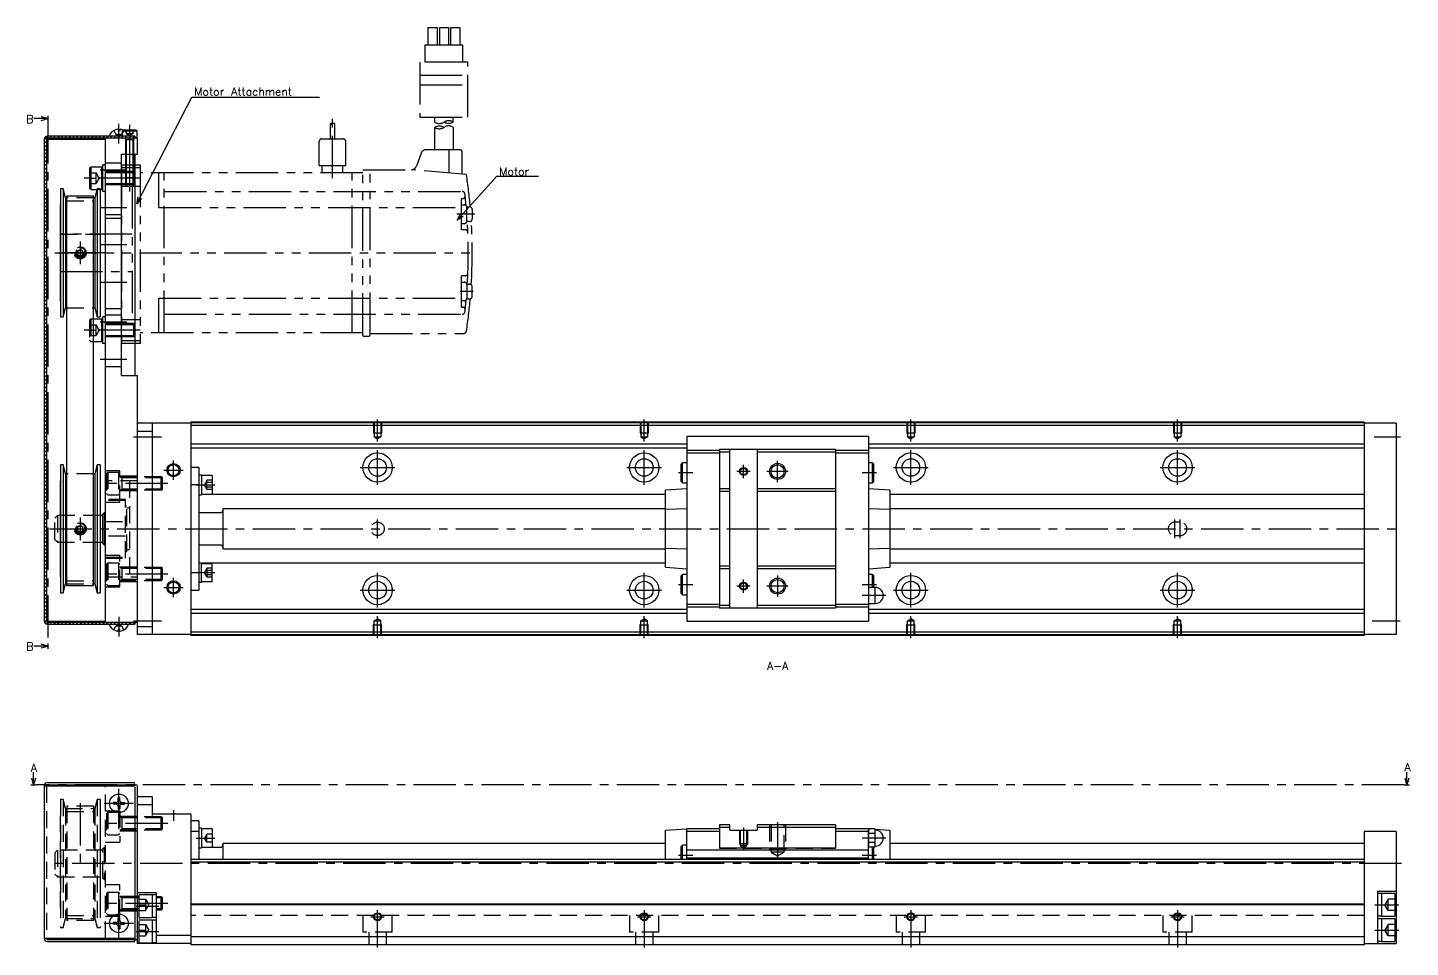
# Model space of a CAD drawing. Extents: x -2 to 836, y -8 to 354.
# Drawn here: x 317 to 836, y 9 to 354 of the extents above; entities that cross this region are included whole.
import ezdxf

# ---------------------------------------------------------------- set-up
doc = ezdxf.new("R2010")
doc.units = 0
doc.header["$LTSCALE"] = 0.5
for name, pattern in [('CENTER', [50.8, 31.75, -6.35, 6.35, -6.35]), ('DASHED', [19.05, 12.7, -6.35]), ('PHANTOM', [63.5, 31.75, -6.35, 6.35, -6.35, 6.35, -6.35])]:
    doc.linetypes.add(name, pattern=pattern)
for name, color, linetype in [('MSM_CENTER', 1, 'CENTER'), ('MSM_CONTINUOUS', 7, 'CONTINUOUS'), ('MSM_DASHED', 4, 'DASHED'), ('MSM_IMAGINARY', 6, 'PHANTOM'), ('MSM_NARROW', 5, 'CONTINUOUS'), ('MSM_PART_NUMBER', 7, 'CONTINUOUS')]:
    doc.layers.add(name, color=color, linetype=linetype)
doc.styles.get("Standard").update_dxf_attribs({"font": 'txt.shx', "height": 3, "bigfont": 'bigfont.shx'})

msp = doc.modelspace()

# ---------------------------------------------------------------- linework, layer by layer
at = {"layer": 'MSM_CENTER'}
for p, q in [((325.07, 318.87), (325.07, 123)), ((351.67, 310.5), (351.67, 317.87)), ((355.67, 317.5), (355.67, 295.5)), ((359.67, 297.5), (338.67, 297.5)), ((354.67, 300.5), (344.67, 300.5)), ((344.67, 286.5), (354.67, 286.5)), ((337.17, 273.75), (337.17, 265.25)), ((354.67, 272.5), (344.67, 272.5)), ((346.67, 269.5), (327.67, 269.5)), ((344.67, 258.5), (354.67, 258.5)), ((359.67, 240.5), (338.67, 240.5)), ((354.67, 243.5), (344.67, 243.5)), ((354.67, 229.5), (344.67, 229.5)), ((448.67, 198.79), (448.67, 207)), ((548.67, 198.79), (548.67, 207)), ((648.67, 198.79), (648.67, 207)), ((748.67, 198.79), (748.67, 207)), ((357.17, 200.5), (367.67, 200.5)), ((822.34, 200.5), (832.29, 200.5)), ((448.67, 182.5), (448.67, 195.5)), ((548.67, 182.5), (548.67, 195.5)), ((648.67, 182.5), (648.67, 195.5)), ((748.67, 182.5), (748.67, 195.5)), ((368.54, 188), (375.79, 188)), ((372.17, 184.37), (372.17, 191.62)), ((442.17, 189), (455.16, 189)), ((542.17, 189), (555.17, 189)), ((566.92, 187), (561.58, 187)), ((588.42, 187.5), (583.42, 187.5)), ((585.92, 185), (585.92, 190)), ((602.67, 187.5), (594.67, 187.5)), ((598.67, 183.5), (598.67, 191.5)), ((635.78, 187), (630.42, 187)), ((642.17, 189), (655.17, 189)), ((742.17, 189), (755.17, 189)), ((369.97, 183), (344.67, 183)), ((380.67, 182.45), (387.67, 182.45)), ((325.67, 166), (832.67, 166)), ((337.17, 170.25), (337.17, 161.75)), ((448.67, 162.5), (448.67, 169.5)), ((747.67, 162.5), (747.67, 169.5)), ((749.67, 162.5), (749.67, 169.5)), ((369.97, 149), (344.67, 149)), ((372.17, 140.37), (372.17, 147.62)), ((380.67, 149.55), (387.67, 149.55)), ((448.67, 136.5), (448.67, 149.5)), ((548.67, 136.5), (548.67, 149.5)), ((585.92, 142), (585.92, 147)), ((598.67, 148.5), (598.67, 140.5)), ((648.67, 136.5), (648.67, 149.5)), ((748.67, 136.5), (748.67, 149.5)), ((368.54, 144), (375.79, 144)), ((442.17, 143), (455.17, 143)), ((542.17, 143), (555.17, 143)), ((566.92, 145), (561.58, 145)), ((588.42, 144.5), (583.42, 144.5)), ((602.67, 144.5), (594.67, 144.5)), ((635.78, 145), (630.42, 145)), ((639.26, 141), (630.42, 141)), ((642.17, 143), (655.17, 143)), ((742.17, 143), (755.17, 143)), ((351.67, 133), (351.67, 125.63)), ((357.17, 131.5), (367.67, 131.5)), ((448.67, 125), (448.67, 133.21)), ((548.67, 125), (548.67, 133.21)), ((648.67, 125), (648.67, 133.21)), ((748.67, 125), (748.67, 133.21)), ((821.67, 131.5), (832.17, 131.5)), ((833.67, 70), (320.67, 70)), ((351.67, 57.5), (351.67, 68.5)), ((337.17, 63.12), (337.17, 38.5)), ((357.17, 63), (346.17, 63)), ((372.17, 60.5), (372.17, 56.5)), ((369.97, 55.5), (344.67, 55.5)), ((585.92, 54), (585.92, 45.5)), ((598.67, 56), (598.67, 42.3)), ((380.67, 50), (387.67, 50)), ((639.26, 50), (630.42, 50)), ((566.92, 43.5), (561.58, 43.5)), ((635.81, 43.5), (630.42, 43.5)), ((832.67, 40.5), (325.67, 40.5)), ((369.97, 25.5), (344.67, 25.5)), ((351.67, 12.5), (351.67, 23.5)), ((358.17, 24.5), (366.67, 24.5)), ((448.67, 9), (448.67, 23)), ((548.67, 23), (548.67, 9)), ((648.67, 23), (648.67, 9)), ((748.67, 23), (748.67, 9)), ((822.67, 25), (831.67, 25)), ((357.17, 18), (346.17, 18)), ((446.17, 20.5), (451.17, 20.5)), ((546.17, 20.5), (551.17, 20.5)), ((646.17, 20.5), (651.17, 20.5)), ((746.17, 20.5), (751.17, 20.5)), ((358.17, 15), (366.67, 15)), ((822.67, 15.5), (831.67, 15.5))]:
    msp.add_line(p, q, dxfattribs=at)
at = {"layer": 'MSM_CONTINUOUS', "extrusion": (0, 0, -1)}
for p, q in [((325.07, 319.87), (319.71, 319.87)), ((325.07, 319.87), (322.57, 320.54)), ((322.57, 319.2), (325.07, 319.87)), ((325.07, 122), (319.71, 122)), ((325.07, 122), (322.57, 122.67)), ((322.57, 121.33), (325.07, 122))]:
    msp.add_line(p, q, dxfattribs=at)
at = {"layer": 'MSM_CONTINUOUS'}
for p, q in [((325.07, 320.87), (325.07, 318.87)), ((323.67, 312.1), (323.67, 131.4)), ((324.47, 312.1), (324.47, 131.4)), ((324.47, 312.1), (346.67, 312.1)), ((357.67, 313.3), (324.87, 313.3)), ((358.67, 312.5), (324.87, 312.5)), ((346.67, 131), (346.67, 312.5)), ((348.2, 313.66), (348.17, 313.3)), ((351.34, 315.79), (351.36, 315.3)), ((351.98, 315.3), (351.36, 315.3)), ((352, 315.79), (351.98, 315.3)), ((358.12, 315.5), (353.41, 315.5)), ((358.42, 315.2), (353.93, 315.2)), ((355.13, 313.66), (355.17, 313.3)), ((357.67, 313.3), (357.67, 312.5)), ((357.67, 312.8), (358.42, 312.8)), ((358.12, 315.5), (358.42, 315.2)), ((358.12, 312.5), (358.42, 312.8)), ((358.42, 315.2), (358.42, 312.8)), ((358.67, 306.5), (358.67, 312.5)), ((352.67, 223.5), (352.67, 306.5)), ((352.67, 306.5), (358.67, 306.5)), ((354.17, 306.5), (354.17, 300)), ((357.17, 306.5), (357.17, 300)), ((357.67, 306.5), (357.67, 223.5)), ((341.17, 301.75), (340.67, 301.25)), ((340.67, 301.25), (340.67, 293.75)), ((341.17, 301.75), (341.17, 293.25)), ((341.17, 301.75), (345.17, 301.75)), ((345.17, 301.75), (345.17, 293.25)), ((345.17, 301.75), (345.67, 301.25)), ((345.67, 292.5), (345.67, 302.5)), ((346.67, 302.5), (345.67, 302.5)), ((357.23, 300), (352.67, 300)), ((357.23, 295), (357.23, 300)), ((357.67, 299.57), (357.23, 300)), ((329.73, 293.5), (329.73, 245.5)), ((330.76, 293.5), (329.73, 293.5)), ((330.76, 293.5), (330.76, 245.5)), ((331.67, 290.12), (330.76, 293.5)), ((332.17, 144.57), (332.17, 290.93)), ((332.17, 290.93), (342.17, 290.93)), ((341.17, 293.25), (340.67, 293.75)), ((341.17, 293.25), (343.5, 293.25)), ((342.17, 144.57), (342.17, 290.93)), ((343.57, 293.5), (342.67, 290.12)), ((343.57, 293.5), (343.57, 245.5)), ((344.61, 293.5), (343.57, 293.5)), ((344.61, 293.5), (344.61, 245.5)), ((344.61, 293.25), (345.17, 293.25)), ((345.17, 293.25), (345.67, 293.75)), ((346.67, 292.5), (345.67, 292.5)), ((357.23, 295), (352.67, 295)), ((357.23, 295), (357.67, 295.43)), ((329.67, 287.5), (329.67, 251.5)), ((329.73, 287.5), (329.67, 287.5)), ((331.67, 290.12), (331.67, 248.87)), ((332.17, 290.12), (331.67, 290.12)), ((342.67, 290.12), (342.17, 290.12)), ((342.67, 290.12), (342.67, 248.87)), ((344.67, 287.5), (344.61, 287.5)), ((344.67, 287.5), (344.67, 251.5)), ((329.67, 251.5), (329.73, 251.5)), ((344.61, 251.5), (344.67, 251.5)), ((329.73, 245.5), (330.76, 245.5)), ((330.76, 245.5), (331.67, 248.87)), ((331.67, 248.87), (332.17, 248.87)), ((342.17, 248.87), (342.67, 248.87)), ((342.17, 244.75), (345.17, 244.75)), ((342.67, 248.87), (343.57, 245.5)), ((343.57, 245.5), (344.61, 245.5)), ((345.17, 244.75), (345.17, 236.25)), ((345.17, 244.75), (345.67, 244.25)), ((345.67, 235.5), (345.67, 245.5)), ((346.67, 245.5), (345.67, 245.5)), ((357.23, 243), (352.67, 243)), ((357.67, 242.57), (357.23, 243)), ((357.23, 238), (357.23, 243)), ((342.17, 236.25), (345.17, 236.25)), ((345.17, 236.25), (345.67, 236.75)), ((346.67, 235.5), (345.67, 235.5)), ((357.23, 238), (352.67, 238)), ((357.23, 238), (357.67, 238.43)), ((352.67, 223.5), (358.67, 223.5)), ((358.67, 126.4), (358.67, 223.5)), ((378.67, 205.6), (358.67, 205.6)), ((358.67, 202.6), (364.17, 202.6)), ((364.17, 205.6), (364.17, 126.4)), ((818.67, 206), (378.67, 206)), ((378.67, 206), (378.67, 126)), ((818.67, 205.8), (378.67, 205.8)), ((818.67, 204.8), (378.67, 204.8)), ((818.67, 206), (818.67, 126)), ((830.67, 205.6), (818.67, 205.6)), ((830.67, 205.6), (830.67, 126.4)), ((564.62, 197.75), (378.67, 197.75)), ((632.72, 200.6), (564.62, 200.6)), ((564.62, 200.6), (564.62, 131.4)), ((632.72, 200.6), (632.72, 131.4)), ((818.67, 197.75), (632.72, 197.75)), ((564.62, 196.25), (378.67, 196.25)), ((576.92, 195.35), (564.62, 195.35)), ((576.92, 194.35), (564.62, 194.35)), ((620.42, 195.75), (576.92, 195.75)), ((576.92, 195.75), (576.92, 136.25)), ((580.82, 194.75), (576.92, 194.75)), ((580.82, 136.25), (580.82, 195.75)), ((591.02, 195.75), (591.02, 136.25)), ((620.42, 194.75), (591.02, 194.75)), ((620.42, 195.75), (620.42, 136.25)), ((632.72, 195.35), (620.42, 195.35)), ((632.72, 194.35), (620.42, 194.35)), ((818.67, 196.25), (632.72, 196.25)), ((329.73, 190), (329.73, 142)), ((330.76, 190), (329.73, 190)), ((330.76, 190), (330.76, 142)), ((331.67, 186.62), (330.76, 190)), ((343.57, 190), (342.67, 186.62)), ((343.57, 190), (343.57, 142)), ((344.61, 190), (343.57, 190)), ((344.61, 190), (344.61, 142)), ((381.67, 189), (378.67, 189)), ((381.67, 189), (381.67, 143)), ((563.02, 190.8), (562.52, 190.3)), ((562.52, 183.7), (562.52, 190.3)), ((564.62, 190.8), (563.02, 190.8)), ((563.02, 183.2), (563.02, 190.8)), ((634.32, 190.8), (632.72, 190.8)), ((634.32, 183.2), (634.32, 190.8)), ((634.82, 190.3), (634.32, 190.8)), ((634.82, 183.7), (634.82, 190.3)), ((329.67, 184), (329.67, 148)), ((329.73, 184), (329.67, 184)), ((331.67, 186.62), (331.67, 145.37)), ((332.17, 186.62), (331.67, 186.62)), ((342.67, 186.62), (342.17, 186.62)), ((342.67, 186.62), (342.67, 145.37)), ((344.67, 184), (344.61, 184)), ((344.67, 184), (344.67, 148)), ((381.67, 182.52), (378.67, 182.52)), ((382.67, 186.1), (381.67, 186.1)), ((382.67, 186.1), (382.67, 178.8)), ((386.67, 185.95), (382.67, 185.95)), ((386.67, 185.95), (386.67, 178.95)), ((562.52, 183.7), (563.02, 183.2)), ((563.02, 183.2), (564.62, 183.2)), ((632.72, 183.2), (634.32, 183.2)), ((634.32, 183.2), (634.82, 183.7)), ((381.67, 178.8), (382.67, 178.8)), ((382.67, 178.95), (386.67, 178.95)), ((556.62, 178.93), (382.67, 178.93)), ((564.62, 181), (556.62, 180.44)), ((556.62, 151.56), (556.62, 180.44)), ((580.82, 181), (576.92, 181)), ((580.82, 180), (576.92, 180)), ((620.42, 181), (591.02, 181)), ((620.42, 180), (591.02, 180)), ((640.72, 180.44), (632.72, 181)), ((640.72, 180.44), (640.72, 151.56)), ((818.67, 178.93), (640.72, 178.93)), ((346.17, 172), (345.67, 171.5)), ((345.67, 160.5), (345.67, 171.5)), ((346.17, 172), (346.17, 160)), ((346.67, 172), (346.17, 172)), ((389.67, 172), (381.67, 172)), ((390.67, 173.5), (390.67, 158.5)), ((556.62, 173.5), (390.67, 173.5)), ((564.62, 173.48), (556.62, 173.23)), ((640.72, 173.23), (632.72, 173.48)), ((818.67, 173.5), (640.72, 173.5)), ((345.67, 171), (344.67, 171)), ((344.67, 161), (345.67, 161)), ((345.67, 160.5), (346.17, 160)), ((346.17, 160), (346.67, 160)), ((381.67, 160), (389.67, 160)), ((390.67, 158.5), (556.62, 158.5)), ((556.62, 158.77), (564.62, 158.52)), ((632.72, 158.52), (640.72, 158.77)), ((640.72, 158.5), (818.67, 158.5)), ((381.67, 153.2), (382.67, 153.2)), ((382.67, 145.9), (382.67, 153.2)), ((556.62, 153.07), (382.67, 153.07)), ((382.67, 153.05), (386.67, 153.05)), ((386.67, 146.05), (386.67, 153.05)), ((556.62, 151.56), (564.62, 151)), ((580.82, 152), (576.92, 152)), ((580.82, 151), (576.92, 151)), ((620.42, 152), (591.02, 152)), ((620.42, 151), (591.02, 151)), ((632.72, 151), (640.72, 151.56)), ((818.67, 153.07), (640.72, 153.07)), ((329.67, 148), (329.73, 148)), ((330.76, 142), (331.67, 145.37)), ((331.67, 145.37), (332.17, 145.37)), ((342.67, 145.37), (342.17, 145.37)), ((342.67, 145.37), (343.57, 142)), ((344.61, 148), (344.67, 148)), ((381.67, 149.48), (378.67, 149.48)), ((382.67, 145.9), (381.67, 145.9)), ((386.67, 146.05), (382.67, 146.05)), ((563.02, 148.8), (562.52, 148.3)), ((562.52, 141.7), (562.52, 148.3)), ((564.62, 148.8), (563.02, 148.8)), ((563.02, 141.2), (563.02, 148.8)), ((634.32, 148.8), (632.72, 148.8)), ((634.82, 148.3), (634.32, 148.8)), ((634.32, 144), (634.32, 148.8)), ((634.82, 144), (634.82, 148.3)), ((329.73, 142), (330.76, 142)), ((342.17, 144.57), (332.17, 144.57)), ((343.57, 142), (344.61, 142)), ((378.67, 143), (381.67, 143)), ((562.52, 141.7), (563.02, 141.2)), ((563.02, 141.2), (564.62, 141.2)), ((635.32, 144), (632.72, 144)), ((635.19, 141), (632.84, 141)), ((635.32, 138), (635.32, 144)), ((564.62, 135.75), (378.67, 135.75)), ((576.92, 137.65), (564.62, 137.65)), ((576.92, 136.65), (564.62, 136.65)), ((580.82, 137.25), (576.92, 137.25)), ((620.42, 136.25), (576.92, 136.25)), ((620.42, 137.25), (591.02, 137.25)), ((632.72, 137.65), (620.42, 137.65)), ((632.72, 136.65), (620.42, 136.65)), ((632.72, 138), (635.32, 138)), ((818.67, 135.75), (632.72, 135.75)), ((324.47, 131.4), (346.67, 131.4)), ((324.87, 131), (358.67, 131)), ((324.87, 130.2), (357.67, 130.2)), ((348.2, 129.84), (348.17, 130.2)), ((355.13, 129.84), (355.17, 130.2)), ((357.67, 131), (357.67, 130.2)), ((564.62, 134.25), (378.67, 134.25)), ((564.62, 131.4), (632.72, 131.4)), ((818.67, 134.25), (632.72, 134.25)), ((351.34, 127.71), (351.36, 128.2)), ((351.98, 128.2), (351.36, 128.2)), ((352, 127.71), (351.98, 128.2)), ((358.67, 129.4), (364.17, 129.4)), ((378.67, 126.4), (358.67, 126.4)), ((818.67, 127.2), (378.67, 127.2)), ((818.67, 126.2), (378.67, 126.2)), ((818.67, 126), (378.67, 126)), ((830.67, 126.4), (818.67, 126.4)), ((325.07, 123), (325.07, 121)), ((319.67, 70), (319.67, 74.73)), ((834.67, 70), (834.67, 74.73)), ((318.67, 70), (320.67, 70)), ((319.67, 70), (319, 72.5)), ((320.34, 72.5), (319.67, 70)), ((323.67, 69.6), (323.67, 12.4)), ((323.67, 69.6), (357.67, 69.6)), ((324.87, 70.8), (357.67, 70.8)), ((324.87, 70), (358.67, 70)), ((346.67, 69.1), (346.67, 69.5)), ((357.67, 69.5), (357.67, 70.3)), ((357.67, 69.1), (357.67, 11.9)), ((358.67, 10.5), (358.67, 69.5)), ((833.67, 70), (835.67, 70)), ((834.67, 70), (834, 72.5)), ((835.34, 72.5), (834.67, 70)), ((350.74, 63.33), (349.59, 63.31)), ((350.74, 62.67), (349.59, 62.69)), ((350.74, 63.33), (351.15, 63.52)), ((350.74, 62.67), (351.15, 62.48)), ((351.34, 63.92), (351.15, 63.52)), ((351.34, 62.08), (351.15, 62.48)), ((351.34, 63.92), (351.36, 65.08)), ((352, 63.92), (351.98, 65.08)), ((352, 63.92), (352.19, 63.52)), ((352, 62.08), (352.19, 62.48)), ((352.59, 63.33), (352.19, 63.52)), ((352.59, 62.67), (352.19, 62.48)), ((352.59, 63.33), (353.74, 63.31)), ((352.59, 62.67), (353.74, 62.69)), ((364.17, 65.5), (358.67, 65.5)), ((364.17, 62.5), (358.67, 62.5)), ((364.17, 65.5), (364.17, 58.5)), ((351.34, 62.08), (351.36, 60.92)), ((352, 62.08), (351.98, 60.92)), ((378.67, 59), (364.17, 59)), ((378.67, 59), (378.67, 10)), ((381.67, 56.5), (378.67, 56.5)), ((381.67, 52.5), (378.67, 52.5)), ((381.67, 56.5), (381.67, 42)), ((382.67, 53.65), (381.67, 53.65)), ((382.67, 53.65), (382.67, 46.35)), ((386.67, 53.5), (382.67, 53.5)), ((386.67, 53.5), (386.67, 46.5)), ((556.62, 53), (564.62, 53.5)), ((556.62, 42), (556.62, 53)), ((576.92, 53.5), (564.62, 53.5)), ((564.62, 42), (564.62, 53.5)), ((576.92, 52.5), (564.62, 52.5)), ((576.92, 55), (576.92, 46.15)), ((580.82, 55), (576.92, 55)), ((580.82, 54), (576.92, 54)), ((580.82, 53), (580.82, 55)), ((580.82, 53), (591.02, 53)), ((591.02, 55), (591.02, 53)), ((620.42, 55), (591.02, 55)), ((620.42, 54), (591.02, 54)), ((620.42, 55), (620.42, 46.15)), ((632.72, 53.5), (620.42, 53.5)), ((632.72, 52.5), (620.42, 52.5)), ((632.72, 53.5), (633.29, 53.46)), ((632.72, 42), (632.72, 53.5)), ((632.84, 53.46), (632.72, 53)), ((632.72, 52.41), (632.72, 52.6)), ((635.19, 53.46), (632.84, 53.46)), ((635.32, 53), (635.19, 53.46)), ((635.22, 53.34), (640.72, 53)), ((635.32, 47), (635.32, 53)), ((640.72, 53), (640.72, 42)), ((830.67, 52.5), (818.67, 52.5)), ((818.67, 52.5), (818.67, 10)), ((830.67, 52.5), (830.67, 10.5)), ((390.67, 48), (390.67, 42)), ((556.62, 48), (390.67, 48)), ((563.02, 47.3), (562.52, 46.8)), ((562.52, 42), (562.52, 46.8)), ((563.02, 42), (563.02, 47.3)), ((564.62, 47.3), (563.02, 47.3)), ((632.72, 47), (632.84, 46.54)), ((635.19, 51.73), (632.84, 51.73)), ((635.19, 48.27), (632.84, 48.27)), ((635.19, 46.54), (635.32, 47)), ((818.67, 48), (640.72, 48)), ((818.67, 42), (378.67, 42)), ((381.67, 46.35), (382.67, 46.35)), ((389.67, 46.5), (382.67, 46.5)), ((632.72, 45.5), (564.62, 45.5)), ((632.72, 42.4), (564.62, 42.4)), ((620.42, 46.15), (576.92, 46.15)), ((635.19, 46.54), (632.84, 46.54)), ((634.32, 42), (634.32, 46.54)), ((634.82, 42), (634.82, 46.54)), ((818.67, 41), (378.67, 41)), ((365.67, 29.5), (358.67, 29.5)), ((359.17, 28.5), (359.17, 20.5)), ((364.17, 28.75), (359.42, 28.75)), ((364.17, 28.75), (364.17, 20.25)), ((365.67, 28.65), (364.17, 28.65)), ((365.67, 29.5), (365.67, 10.5)), ((823.67, 30), (823.67, 10.5)), ((830.67, 30), (823.67, 30)), ((825.17, 29.15), (823.67, 29.15)), ((830.17, 29.25), (825.17, 29.25)), ((825.17, 29.25), (825.17, 20.75)), ((830.17, 29.25), (830.17, 20.75)), ((818.67, 25.2), (378.67, 25.2)), ((818.67, 25), (378.67, 25)), ((823.67, 20.85), (825.17, 20.85)), ((825.17, 20.75), (830.17, 20.75)), ((350.74, 18.33), (349.59, 18.31)), ((350.74, 17.67), (349.59, 17.69)), ((350.74, 18.33), (351.15, 18.52)), ((350.74, 17.67), (351.15, 17.48)), ((351.34, 18.92), (351.15, 18.52)), ((351.34, 17.08), (351.15, 17.48)), ((351.34, 18.92), (351.36, 20.08)), ((351.34, 17.08), (351.36, 15.92)), ((352, 18.92), (351.98, 20.08)), ((352, 17.08), (351.98, 15.92)), ((352, 18.92), (352.19, 18.52)), ((352, 17.08), (352.19, 17.48)), ((352.59, 18.33), (352.19, 18.52)), ((352.59, 17.67), (352.19, 17.48)), ((352.59, 18.33), (353.74, 18.31)), ((352.59, 17.67), (353.74, 17.69)), ((359.17, 19), (359.17, 11)), ((359.42, 20.25), (364.17, 20.25)), ((364.17, 19.25), (359.42, 19.25)), ((364.17, 20.35), (365.67, 20.35)), ((364.17, 19.25), (364.17, 10.75)), ((365.67, 19.15), (364.17, 19.15)), ((825.17, 19.65), (823.67, 19.65)), ((830.17, 19.75), (825.17, 19.75)), ((825.17, 19.75), (825.17, 11.25)), ((830.17, 19.75), (830.17, 11.25)), ((323.67, 12.4), (357.67, 12.4)), ((324.87, 12), (358.67, 12)), ((324.87, 11.2), (357.67, 11.2)), ((346.67, 12), (346.67, 12.4)), ((357.67, 11.2), (357.67, 12)), ((357.67, 11.2), (357.67, 12)), ((378.67, 10.5), (358.67, 10.5)), ((378.67, 10.5), (358.67, 10.5)), ((359.42, 10.75), (364.17, 10.75)), ((364.17, 10.85), (365.67, 10.85)), ((378.67, 13.5), (365.67, 13.5)), ((818.67, 13), (378.67, 13)), ((818.67, 10.5), (830.67, 10.5)), ((823.67, 11.35), (825.17, 11.35)), ((825.17, 11.25), (830.17, 11.25)), ((818.67, 10), (378.67, 10))]:
    msp.add_line(p, q, dxfattribs=at)
for centre, radius in [((448.67, 189), 5.5), ((448.67, 189), 3.3), ((548.67, 189), 5.5), ((548.67, 189), 3.3), ((648.67, 189), 5.5), ((648.67, 189), 3.3), ((748.67, 189), 5.5), ((748.67, 189), 3.3), ((372.17, 188), 2.07), ((585.92, 187.5), 1.23), ((598.67, 187.5), 2.46), ((372.17, 144), 2.07), ((448.67, 143), 5.5), ((448.67, 143), 3.3), ((548.67, 143), 5.5), ((548.67, 143), 3.3), ((585.92, 144.5), 1.23), ((598.67, 144.5), 2.46), ((648.67, 143), 5.5), ((648.67, 143), 3.3), ((748.67, 143), 5.5), ((748.67, 143), 3.3), ((351.67, 63), 3.5), ((351.67, 18), 3.5), ((448.67, 20.5), 1.23), ((548.67, 20.5), 1.23), ((648.67, 20.5), 1.23), ((748.67, 20.5), 1.23)]:
    msp.add_circle(centre, radius, dxfattribs=at)
for centre, radius, start, end in [((324.87, 312.1), 1.2, 90, 180), ((324.87, 312.1), 0.4, 90, 180), ((349.29, 313.57), 1.1, 144.8906, 175), ((351.67, 311.9), 4, 97.4656, 144.8906), ((351.14, 315.56), 0.305, 49.0368, 87.9309), ((352.2, 315.56), 0.305, 92.0691, 130.9632), ((351.67, 311.9), 4, 35.1094, 82.5344), ((354.04, 313.57), 1.1, 5, 35.1094), ((389.67, 173), 1, 270, 0), ((389.67, 159), 1, 0, 90), ((642.41, 142.45), 9.69, 170.8086, 179.713), ((642.41, 142.55), 9.7, 180.2886, 189.1898), ((642.41, 139.45), 9.69, 170.8086, 179.713), ((625.62, 142.45), 9.7, 0.2886, 9.1898), ((625.62, 142.55), 9.69, 350.8086, 359.713), ((625.62, 139.45), 9.7, 0.2886, 9.1898), ((635.32, 141), 3, 270, 90), ((642.41, 139.55), 9.7, 180.2886, 189.1898), ((625.62, 139.55), 9.69, 350.8086, 359.713), ((324.87, 131.4), 1.2, 180, 270), ((324.87, 131.4), 0.4, 180, 270), ((349.29, 129.93), 1.1, 185, 215.1094), ((354.04, 129.93), 1.1, 324.8906, 355), ((351.67, 131.6), 4, 215.1094, 262.5344), ((351.14, 127.94), 0.305, 272.0691, 310.9632), ((352.2, 127.94), 0.305, 229.0368, 267.9309), ((351.67, 131.6), 4, 277.4656, 324.8906), ((324.87, 69.6), 1.2, 90, 180), ((324.87, 69.6), 0.4, 90, 180), ((351.67, 63), 2.1, 171.4911, 188.5089), ((351.67, 63), 2.1, 81.4911, 98.5089), ((351.67, 63), 2.1, 351.4911, 8.5089), ((351.67, 63), 2.1, 261.4911, 278.5089), ((636.02, 52.57), 3.31, 164.2277, 179.4294), ((636.02, 52.63), 3.31, 180.5738, 195.7691), ((632.01, 52.56), 3.31, 0.5738, 15.7691), ((632.01, 52.63), 3.31, 344.2277, 359.4294), ((635.32, 50), 3, 270, 90), ((389.67, 47.5), 1, 270, 0), ((645.6, 49.95), 12.89, 172.0306, 179.7562), ((646.17, 50.1), 13.46, 180.407, 187.8062), ((636.02, 47.37), 3.31, 164.2277, 179.4294), ((636.02, 47.44), 3.31, 180.5738, 195.7691), ((622.42, 49.94), 12.89, 0.2452, 7.968), ((621.86, 50.1), 13.46, 352.1938, 359.593), ((632.01, 47.37), 3.31, 0.5738, 15.7691), ((632.01, 47.43), 3.31, 344.2277, 359.4294), ((359.42, 28.5), 0.25, 90, 180), ((351.67, 18), 2.1, 171.4911, 188.5089), ((351.67, 18), 2.1, 81.4911, 98.5089), ((351.67, 18), 2.1, 261.4911, 278.5089), ((351.67, 18), 2.1, 351.4911, 8.5089), ((359.42, 20.5), 0.25, 180, 270), ((359.42, 19.5), 0.25, 90, 180), ((324.87, 12.4), 1.2, 180, 270), ((324.87, 12.4), 0.4, 180, 270), ((359.42, 11), 0.25, 180, 270)]:
    msp.add_arc(centre, radius, start, end, dxfattribs=at)
at = {"layer": 'MSM_DASHED'}
for p, q in [((349.8, 315.44), (350.52, 313.97)), ((351.67, 313.36), (350.52, 313.97)), ((352.81, 313.97), (350.52, 313.97)), ((351.67, 313.36), (352.81, 313.97)), ((353.54, 315.44), (352.81, 313.97)), ((352.92, 315.2), (353.22, 315.5)), ((353.93, 315.2), (352.92, 315.2)), ((352.92, 315.2), (352.92, 313.3)), ((353.41, 315.5), (353.22, 315.5)), ((354.15, 312.45), (354.44, 311.96)), ((354.17, 312.4), (354.17, 306.5)), ((357.17, 311.96), (354.17, 311.96)), ((354.42, 315.5), (354.42, 314.2)), ((356.92, 314.2), (354.42, 314.2)), ((355.67, 313.48), (354.42, 314.2)), ((354.44, 311.96), (354.44, 306.5)), ((355.67, 315.5), (355.67, 314.2)), ((356.92, 314.2), (355.67, 313.48)), ((357.18, 312.45), (356.9, 311.96)), ((356.9, 311.96), (356.9, 306.5)), ((356.92, 315.5), (356.92, 314.2)), ((357.17, 312.4), (357.17, 306.5)), ((352.67, 303.15), (346.67, 303.15)), ((340.67, 299.5), (343.17, 299.5)), ((340.67, 297.5), (343.17, 297.5)), ((344.32, 297.5), (343.17, 299.5)), ((343.17, 295.5), (343.17, 299.5)), ((344.32, 297.5), (343.17, 295.5)), ((352.67, 300), (346.67, 300)), ((352.67, 299.57), (346.67, 299.57)), ((354.17, 300), (354.17, 297.77)), ((354.44, 297.5), (354.17, 297.77)), ((354.17, 297.77), (357.17, 297.77)), ((354.44, 300), (354.44, 297.5)), ((356.9, 297.5), (354.44, 297.5)), ((356.9, 300), (356.9, 297.5)), ((357.17, 297.77), (356.9, 297.5)), ((357.17, 300), (357.17, 297.77)), ((340.67, 295.5), (343.17, 295.5)), ((343.5, 293.25), (344.61, 293.25)), ((352.67, 295.43), (346.67, 295.43)), ((352.67, 295), (346.67, 295)), ((342.17, 290.12), (332.17, 290.12)), ((332.17, 288.99), (342.17, 288.99)), ((346.67, 283.85), (352.67, 283.85)), ((346.67, 282.5), (352.67, 282.5)), ((329.67, 276.5), (344.67, 276.5)), ((337.17, 270.65), (336.17, 270.08)), ((336.17, 270.08), (336.17, 268.92)), ((338.17, 270.08), (337.17, 270.65)), ((338.17, 268.92), (338.17, 270.08)), ((336.17, 268.92), (337.17, 268.35)), ((337.17, 268.35), (338.17, 268.92)), ((329.67, 262.5), (344.67, 262.5)), ((332.17, 248.87), (342.17, 248.87)), ((341.17, 244.75), (340.67, 244.25)), ((340.67, 244.25), (340.67, 236.75)), ((341.17, 244.75), (341.17, 236.25)), ((341.17, 244.75), (342.17, 244.75)), ((352.67, 248.5), (346.67, 248.5)), ((352.67, 246.15), (346.67, 246.15)), ((340.67, 242.5), (343.17, 242.5)), ((340.67, 240.5), (343.17, 240.5)), ((344.32, 240.5), (343.17, 242.5)), ((343.17, 238.5), (343.17, 242.5)), ((344.32, 240.5), (343.17, 238.5)), ((352.67, 243), (346.67, 243)), ((352.67, 242.57), (346.67, 242.57)), ((340.67, 238.5), (343.17, 238.5)), ((341.17, 236.25), (340.67, 236.75)), ((341.17, 236.25), (342.17, 236.25)), ((352.67, 238.43), (346.67, 238.43)), ((352.67, 238), (346.67, 238)), ((346.67, 226.85), (352.67, 226.85)), ((447.17, 206), (447.17, 202)), ((447.44, 206), (447.44, 200.5)), ((449.9, 206), (449.9, 200.5)), ((450.17, 206), (450.17, 202)), ((547.17, 206), (547.17, 202)), ((547.44, 206), (547.44, 200.5)), ((549.9, 206), (549.9, 200.5)), ((550.17, 206), (550.17, 202)), ((647.17, 206), (647.17, 202)), ((647.44, 206), (647.44, 200.5)), ((649.9, 206), (649.9, 200.5)), ((650.17, 206), (650.17, 202)), ((747.17, 206), (747.17, 202)), ((747.44, 206), (747.44, 200.5)), ((749.9, 206), (749.9, 200.5)), ((750.17, 206), (750.17, 202)), ((447.17, 202), (447.44, 201.53)), ((447.17, 202), (450.17, 202)), ((447.44, 200.5), (448.67, 199.79)), ((447.44, 200.5), (449.9, 200.5)), ((449.9, 200.5), (448.67, 199.79)), ((450.17, 202), (449.9, 201.53)), ((547.17, 202), (550.17, 202)), ((547.17, 202), (547.44, 201.53)), ((547.44, 200.5), (549.9, 200.5)), ((547.44, 200.5), (548.67, 199.79)), ((549.9, 200.5), (548.67, 199.79)), ((550.17, 202), (549.9, 201.53)), ((647.17, 202), (650.17, 202)), ((647.17, 202), (647.44, 201.53)), ((647.44, 200.5), (649.9, 200.5)), ((647.44, 200.5), (648.67, 199.79)), ((649.9, 200.5), (648.67, 199.79)), ((650.17, 202), (649.9, 201.53)), ((747.17, 202), (750.17, 202)), ((747.17, 202), (747.44, 201.53)), ((747.44, 200.5), (749.9, 200.5)), ((747.44, 200.5), (748.67, 199.79)), ((749.9, 200.5), (748.67, 199.79)), ((750.17, 202), (749.9, 201.53)), ((351.97, 187.75), (346.67, 187.75)), ((347.47, 187.25), (346.97, 186.75)), ((346.97, 186.75), (346.97, 179.25)), ((347.47, 187.25), (347.47, 178.75)), ((347.47, 187.25), (351.47, 187.25)), ((351.47, 187.25), (351.47, 178.75)), ((351.47, 187.25), (351.97, 186.75)), ((351.97, 175.88), (351.97, 187.75)), ((342.17, 186.62), (332.17, 186.62)), ((358.67, 184), (346.67, 184)), ((358.67, 185.75), (351.97, 185.75)), ((367.53, 185.5), (351.97, 185.5)), ((351.97, 185.5), (352.72, 185.07)), ((352.72, 185.5), (352.72, 180.5)), ((367.97, 185.07), (352.72, 185.07)), ((355.67, 184), (355.67, 148)), ((367.97, 185.07), (367.53, 185.5)), ((367.53, 180.5), (367.53, 185.5)), ((367.97, 180.93), (367.97, 185.07)), ((384.67, 183.95), (383.8, 182.45)), ((384.67, 180.95), (383.8, 182.45)), ((384.67, 180.72), (384.67, 184.19)), ((386.67, 184.19), (384.67, 184.19)), ((386.67, 183.32), (384.67, 183.32)), ((386.67, 181.59), (384.67, 181.59)), ((354.17, 177), (346.67, 177)), ((354.17, 176.64), (346.67, 176.64)), ((347.47, 178.75), (346.97, 179.25)), ((347.47, 178.75), (351.47, 178.75)), ((351.47, 178.75), (351.97, 179.25)), ((351.97, 180.5), (352.72, 180.93)), ((367.53, 180.5), (351.97, 180.5)), ((358.67, 180.25), (351.97, 180.25)), ((367.97, 180.93), (352.72, 180.93)), ((354.17, 155), (354.17, 177)), ((367.53, 180.5), (367.97, 180.93)), ((386.67, 180.72), (384.67, 180.72)), ((351.97, 175.88), (346.67, 175.88)), ((354.67, 174.5), (354.17, 174.5)), ((354.67, 157.5), (354.67, 174.5)), ((355.67, 173.75), (354.67, 173.75)), ((327.67, 170), (328.67, 171)), ((327.67, 162), (327.67, 170)), ((344.67, 171), (328.67, 171)), ((328.67, 171), (328.67, 161)), ((337.17, 167.15), (336.17, 166.58)), ((336.17, 166.58), (336.17, 165.42)), ((338.17, 166.58), (337.17, 167.15)), ((338.17, 165.42), (338.17, 166.58)), ((346.67, 168.8), (354.17, 168.8)), ((749.67, 168.5), (747.67, 168.5)), ((327.67, 162), (328.67, 161)), ((328.67, 161), (344.67, 161)), ((336.17, 165.42), (337.17, 164.85)), ((337.17, 164.85), (338.17, 165.42)), ((354.17, 163.2), (346.67, 163.2)), ((747.67, 163.5), (749.67, 163.5)), ((346.67, 156.12), (351.97, 156.12)), ((351.97, 144.25), (351.97, 156.12)), ((354.17, 157.5), (354.67, 157.5)), ((354.67, 158.25), (355.67, 158.25)), ((346.67, 155.36), (354.17, 155.36)), ((346.67, 155), (354.17, 155)), ((347.47, 153.25), (346.97, 152.75)), ((346.97, 152.75), (346.97, 145.25)), ((347.47, 153.25), (351.47, 153.25)), ((347.47, 153.25), (347.47, 144.75)), ((351.47, 153.25), (351.47, 144.75)), ((351.47, 153.25), (351.97, 152.75)), ((351.97, 151.75), (358.67, 151.75)), ((367.53, 151.5), (351.97, 151.5)), ((351.97, 151.5), (352.72, 151.07)), ((352.72, 151.5), (352.72, 146.5)), ((367.97, 151.07), (352.72, 151.07)), ((367.53, 146.5), (367.53, 151.5)), ((367.97, 151.07), (367.53, 151.5)), ((367.97, 146.93), (367.97, 151.07)), ((384.67, 151.05), (383.8, 149.55)), ((384.67, 151.28), (384.67, 147.81)), ((386.67, 151.28), (384.67, 151.28)), ((386.67, 150.41), (384.67, 150.41)), ((332.17, 146.51), (342.17, 146.51)), ((332.17, 145.37), (342.17, 145.37)), ((346.67, 148), (358.67, 148)), ((347.47, 144.75), (346.97, 145.25)), ((351.47, 144.75), (351.97, 145.25)), ((351.97, 146.5), (352.72, 146.93)), ((367.53, 146.5), (351.97, 146.5)), ((351.97, 146.25), (358.67, 146.25)), ((367.97, 146.93), (352.72, 146.93)), ((367.53, 146.5), (367.97, 146.93)), ((384.67, 148.05), (383.8, 149.55)), ((386.67, 148.68), (384.67, 148.68)), ((386.67, 147.81), (384.67, 147.81)), ((346.67, 144.25), (351.97, 144.25)), ((347.47, 144.75), (351.47, 144.75)), ((351.67, 130.14), (350.52, 129.53)), ((351.67, 130.14), (352.81, 129.53)), ((447.17, 130), (447.44, 130.47)), ((447.17, 126), (447.17, 130)), ((447.17, 130), (450.17, 130)), ((447.44, 131.5), (448.67, 132.21)), ((447.44, 126), (447.44, 131.5)), ((447.44, 131.5), (449.9, 131.5)), ((449.9, 131.5), (448.67, 132.21)), ((449.9, 126), (449.9, 131.5)), ((450.17, 130), (449.9, 130.47)), ((450.17, 126), (450.17, 130)), ((547.17, 130), (547.44, 130.47)), ((547.17, 130), (550.17, 130)), ((547.17, 126), (547.17, 130)), ((547.44, 131.5), (548.67, 132.21)), ((547.44, 131.5), (549.9, 131.5)), ((547.44, 126), (547.44, 131.5)), ((549.9, 131.5), (548.67, 132.21)), ((549.9, 126), (549.9, 131.5)), ((550.17, 130), (549.9, 130.47)), ((550.17, 126), (550.17, 130)), ((647.17, 130), (647.44, 130.47)), ((647.17, 130), (650.17, 130)), ((647.17, 126), (647.17, 130)), ((647.44, 131.5), (648.67, 132.21)), ((647.44, 131.5), (649.9, 131.5)), ((647.44, 126), (647.44, 131.5)), ((649.9, 131.5), (648.67, 132.21)), ((649.9, 126), (649.9, 131.5)), ((650.17, 130), (649.9, 130.47)), ((650.17, 126), (650.17, 130)), ((747.17, 130), (747.44, 130.47)), ((747.17, 130), (750.17, 130)), ((747.17, 126), (747.17, 130)), ((747.44, 131.5), (748.67, 132.21)), ((747.44, 131.5), (749.9, 131.5)), ((747.44, 126), (747.44, 131.5)), ((749.9, 131.5), (748.67, 132.21)), ((749.9, 126), (749.9, 131.5)), ((750.17, 130), (749.9, 130.47)), ((750.17, 126), (750.17, 130)), ((349.8, 128.06), (350.52, 129.53)), ((352.81, 129.53), (350.52, 129.53)), ((353.54, 128.06), (352.81, 129.53)), ((324.47, 69.6), (324.47, 12.4)), ((346.67, 12.4), (346.67, 69.1)), ((329.73, 64.5), (329.73, 16.5)), ((330.76, 64.5), (329.73, 64.5)), ((330.76, 64.5), (330.76, 16.5)), ((331.67, 61.12), (330.76, 64.5)), ((343.57, 64.5), (342.67, 61.12)), ((343.57, 64.5), (343.57, 16.5)), ((344.61, 64.5), (343.57, 64.5)), ((344.61, 64.5), (344.61, 16.5)), ((329.67, 58.5), (329.67, 22.5)), ((329.73, 58.5), (329.67, 58.5)), ((331.67, 61.12), (331.67, 19.88)), ((331.67, 61.12), (342.67, 61.12)), ((332.17, 61.93), (332.17, 19.07)), ((342.17, 61.93), (332.17, 61.93)), ((332.17, 59.99), (342.17, 59.99)), ((342.17, 61.93), (342.17, 19.07)), ((342.67, 61.12), (342.67, 19.88)), ((344.67, 58.5), (344.61, 58.5)), ((344.67, 58.5), (344.67, 22.5)), ((346.67, 60.25), (351.97, 60.25)), ((347.47, 59.75), (346.97, 59.25)), ((346.97, 59.25), (346.97, 51.75)), ((347.47, 59.75), (347.47, 51.25)), ((347.47, 59.75), (351.47, 59.75)), ((351.47, 59.75), (351.47, 51.25)), ((351.47, 59.75), (351.97, 59.25)), ((351.97, 60.25), (351.97, 48.43)), ((351.97, 58.25), (358.67, 58.25)), ((367.53, 58), (351.97, 58)), ((351.97, 58), (352.72, 57.57)), ((352.72, 58), (352.72, 53)), ((367.97, 57.57), (352.72, 57.57)), ((367.53, 53), (367.53, 58)), ((367.97, 57.57), (367.53, 58)), ((367.97, 53.43), (367.97, 57.57)), ((351.97, 53), (352.72, 53.43)), ((367.53, 53), (351.97, 53)), ((351.97, 52.75), (358.67, 52.75)), ((367.97, 53.43), (352.72, 53.43)), ((367.53, 53), (367.97, 53.43)), ((584.42, 53), (584.42, 48)), ((584.69, 53), (584.69, 47.21)), ((587.15, 47.21), (587.15, 53)), ((587.42, 53), (587.42, 48)), ((595.67, 55), (595.67, 46)), ((596.21, 55), (596.21, 44.72)), ((601.12, 44.72), (601.12, 55)), ((601.67, 55), (601.67, 46)), ((346.67, 48.43), (351.97, 48.43)), ((347.47, 51.25), (346.97, 51.75)), ((347.47, 51.25), (351.47, 51.25)), ((351.47, 51.25), (351.97, 51.75)), ((384.67, 51.5), (383.8, 50)), ((384.67, 48.5), (383.8, 50)), ((384.67, 48.5), (384.67, 51.5)), ((386.67, 51.5), (384.67, 51.5)), ((384.67, 50), (386.67, 50)), ((386.67, 48.5), (384.67, 48.5)), ((584.42, 48), (587.42, 48)), ((584.42, 48), (584.69, 47.53)), ((584.69, 47.21), (585.92, 46.5)), ((587.15, 47.21), (584.69, 47.21)), ((585.92, 46.5), (587.15, 47.21)), ((587.42, 48), (587.15, 47.53)), ((328.67, 45.5), (327.67, 44.5)), ((327.67, 44.5), (327.67, 36.5)), ((345.67, 45.5), (328.67, 45.5)), ((328.67, 45.5), (328.67, 35.5)), ((346.17, 46.5), (345.67, 46)), ((345.67, 35), (345.67, 46)), ((346.17, 46.5), (346.17, 34.5)), ((346.67, 46.5), (346.17, 46.5)), ((576.92, 46.15), (620.42, 46.15)), ((595.67, 46), (596.21, 45.06)), ((595.67, 46), (601.67, 46)), ((596.21, 44.72), (598.67, 43.3)), ((601.12, 44.72), (596.21, 44.72)), ((598.67, 43.3), (601.12, 44.72)), ((601.67, 46), (601.12, 45.06)), ((327.67, 36.5), (328.67, 35.5)), ((328.67, 35.5), (345.67, 35.5)), ((345.67, 35), (346.17, 34.5)), ((346.17, 34.5), (346.67, 34.5)), ((346.67, 32.57), (351.97, 32.57)), ((351.97, 20.75), (351.97, 32.57)), ((347.47, 29.75), (346.97, 29.25)), ((346.97, 29.25), (346.97, 21.75)), ((347.47, 29.75), (347.47, 21.25)), ((347.47, 29.75), (351.47, 29.75)), ((351.47, 29.75), (351.47, 21.25)), ((351.47, 29.75), (351.97, 29.25)), ((351.97, 28.25), (358.67, 28.25)), ((359.17, 28), (351.97, 28)), ((351.97, 28), (352.72, 27.57)), ((352.72, 28), (352.72, 23)), ((359.17, 27.57), (352.72, 27.57)), ((359.17, 27.12), (361.67, 27.12)), ((361.67, 27.12), (361.67, 22.88)), ((361.67, 27.12), (362.89, 25)), ((367.53, 28), (365.67, 28)), ((367.97, 27.57), (365.67, 27.57)), ((367.53, 23), (367.53, 28)), ((367.97, 27.57), (367.53, 28)), ((367.97, 23.43), (367.97, 27.57)), ((827.67, 27.12), (826.44, 25)), ((830.17, 27.12), (827.67, 27.12)), ((827.67, 22.88), (827.67, 27.12)), ((329.67, 22.5), (329.73, 22.5)), ((332.17, 21.01), (342.17, 21.01)), ((344.61, 22.5), (344.67, 22.5)), ((346.67, 20.75), (351.97, 20.75)), ((347.47, 21.25), (346.97, 21.75)), ((347.47, 21.25), (351.47, 21.25)), ((351.47, 21.25), (351.97, 21.75)), ((351.97, 23), (352.72, 23.43)), ((359.17, 23), (351.97, 23)), ((351.97, 22.75), (358.67, 22.75)), ((359.17, 23.43), (352.72, 23.43)), ((359.17, 25), (361.67, 25)), ((359.17, 22.88), (361.67, 22.88)), ((361.67, 22.88), (362.89, 25)), ((367.97, 23.43), (365.67, 23.43)), ((367.53, 23), (365.67, 23)), ((367.53, 23), (367.97, 23.43)), ((818.67, 25.2), (378.67, 25.2)), ((818.67, 25), (378.67, 25)), ((818.67, 21), (378.67, 21)), ((443.17, 21), (443.17, 14.7)), ((454.17, 14.7), (454.17, 21)), ((543.17, 21), (543.17, 14.7)), ((554.17, 14.7), (554.17, 21)), ((643.17, 21), (643.17, 14.7)), ((654.17, 14.7), (654.17, 21)), ((743.17, 21), (743.17, 14.7)), ((754.17, 14.7), (754.17, 21)), ((827.67, 22.88), (826.44, 25)), ((827.67, 25), (830.17, 25)), ((830.17, 22.88), (827.67, 22.88)), ((329.73, 16.5), (330.76, 16.5)), ((330.76, 16.5), (331.67, 19.88)), ((331.67, 19.88), (342.67, 19.88)), ((342.17, 19.07), (332.17, 19.07)), ((342.67, 19.88), (343.57, 16.5)), ((343.57, 16.5), (344.61, 16.5)), ((359.17, 17.62), (361.67, 17.62)), ((361.67, 17.62), (362.89, 15.5)), ((361.67, 17.62), (361.67, 13.38)), ((827.67, 17.62), (826.44, 15.5)), ((827.67, 13.38), (827.67, 17.62)), ((830.17, 17.62), (827.67, 17.62)), ((359.17, 15.5), (361.67, 15.5)), ((359.17, 13.38), (361.67, 13.38)), ((361.67, 13.38), (362.89, 15.5)), ((454.17, 14.7), (443.17, 14.7)), ((445.37, 14.7), (445.37, 10)), ((451.97, 10), (451.97, 14.7)), ((554.17, 14.7), (543.17, 14.7)), ((545.37, 14.7), (545.37, 10)), ((551.97, 10), (551.97, 14.7)), ((654.17, 14.7), (643.17, 14.7)), ((645.37, 14.7), (645.37, 10)), ((651.97, 10), (651.97, 14.7)), ((754.17, 14.7), (743.17, 14.7)), ((745.37, 14.7), (745.37, 10)), ((751.97, 10), (751.97, 14.7)), ((827.67, 13.38), (826.44, 15.5)), ((827.67, 15.5), (830.17, 15.5)), ((830.17, 13.38), (827.67, 13.38))]:
    msp.add_line(p, q, dxfattribs=at)
for centre, radius in [((337.17, 269.5), 2.25), ((337.17, 269.5), 2), ((337.17, 269.5), 1.62), ((337.17, 269.5), 1.15), ((337.17, 166), 2.25), ((337.17, 166), 2), ((337.17, 166), 1.62), ((337.17, 166), 1.15), ((448.67, 166), 2.5)]:
    msp.add_circle(centre, radius, dxfattribs=at)
for centre, radius, start, end in [((354.07, 312.4), 0.1, 0, 90), ((357.27, 312.4), 0.1, 90, 180), ((747.67, 166), 2.5, 90, 270), ((749.67, 166), 2.5, 270, 90)]:
    msp.add_arc(centre, radius, start, end, dxfattribs=at)
at = {"layer": 'MSM_IMAGINARY'}
for p, q in [((467.56, 353.99), (467.56, 347.49)), ((467.56, 353.99), (470.96, 353.99)), ((470.96, 353.99), (470.96, 347.49)), ((471.86, 353.99), (475.26, 353.99)), ((471.86, 353.99), (471.86, 347.49)), ((475.26, 353.99), (475.26, 347.49)), ((476.16, 347.49), (476.16, 353.99)), ((476.16, 353.99), (479.56, 353.99)), ((479.56, 353.99), (479.56, 347.49)), ((466.56, 347.49), (480.56, 347.49)), ((466.56, 340.99), (466.56, 347.49)), ((480.56, 347.49), (480.56, 340.99)), ((464.56, 340.99), (464.56, 320.38)), ((482.56, 340.99), (464.56, 340.99)), ((482.56, 320.38), (482.56, 340.99)), ((464.56, 336.15), (482.56, 336.15)), ((464.56, 332.55), (482.56, 332.55)), ((430.92, 317.94), (430.92, 312.3)), ((431.77, 297.5), (431.77, 320.05)), ((432.62, 312.3), (432.62, 317.94)), ((464.56, 320.38), (482.56, 320.38)), ((470.06, 320.38), (470.06, 318.58)), ((470.07, 316.55), (470.07, 308.2)), ((477.06, 318.58), (477.06, 320.38)), ((477.07, 316.55), (477.07, 308.2)), ((426.82, 302.3), (426.82, 311.3)), ((427.82, 312.3), (435.72, 312.3)), ((436.72, 302.3), (436.72, 311.3)), ((464.99, 306.88), (463.22, 302.02)), ((479.57, 308.2), (466.87, 308.2)), ((475.57, 299.46), (475.57, 308.2)), ((480.37, 299.04), (480.37, 307.4)), ((352.67, 302.5), (352.67, 235.5)), ((352.67, 302.5), (359.67, 302.5)), ((352.67, 301.5), (359.67, 301.5)), ((354.17, 302.5), (354.17, 294.5)), ((354.44, 302.5), (354.44, 294.5)), ((355.67, 304.5), (355.67, 292.5)), ((356.9, 302.5), (356.9, 294.5)), ((357.17, 302.5), (357.17, 294.5)), ((359.67, 302.5), (359.67, 235.5)), ((426.82, 302.3), (436.72, 302.3)), ((427.87, 299.5), (427.87, 302.3)), ((435.67, 299.5), (435.67, 302.3)), ((443.17, 299.5), (359.67, 299.5)), ((366.67, 286.5), (366.67, 299.5)), ((368.67, 239.5), (368.67, 299.5)), ((439.17, 239.5), (439.17, 299.5)), ((443.17, 238.5), (443.17, 300.7)), ((443.17, 300.7), (461.34, 300.7)), ((445.87, 238.8), (445.87, 300.7)), ((481.99, 298.89), (461.34, 300.7)), ((352.67, 294.5), (359.67, 294.5)), ((356.67, 294.5), (356.67, 244.5)), ((368.67, 292.5), (480.44, 292.5)), ((366.67, 286.5), (480.17, 286.5)), ((480.17, 278.18), (480.17, 289.67)), ((480.17, 287.5), (481.17, 287.5)), ((482.13, 286.75), (483.17, 286.75)), ((482.17, 281.5), (482.17, 286.5)), ((484.17, 285.75), (484.17, 282.25)), ((485.12, 284), (478.39, 284)), ((480.17, 280.5), (481.17, 280.5)), ((483.17, 281.25), (482.13, 281.25)), ((329.67, 276.5), (329.67, 262.5)), ((356.67, 276.5), (329.67, 276.5)), ((481.52, 278.18), (480.17, 278.18)), ((327.67, 269.5), (486.17, 269.5)), ((329.67, 262.5), (356.67, 262.5)), ((481.52, 260.93), (480.17, 260.93)), ((480.17, 249.18), (480.17, 260.93)), ((484.57, 255), (479.69, 255)), ((480.17, 258.5), (481.17, 258.5)), ((482.17, 257.75), (483.17, 257.75)), ((482.17, 257.5), (482.17, 252.5)), ((484.17, 253.25), (484.17, 256.75)), ((366.67, 239.5), (366.67, 252.5)), ((366.67, 252.5), (480.17, 252.5)), ((481.17, 251.5), (480.17, 251.5)), ((480.17, 249.18), (480.51, 249.18)), ((482.15, 252.25), (483.17, 252.25)), ((352.67, 244.5), (359.67, 244.5)), ((368.67, 246.5), (480.44, 246.5)), ((443.17, 239.5), (359.67, 239.5)), ((445.87, 239.3), (481.01, 239.3)), ((359.67, 236.5), (352.67, 236.5)), ((359.67, 235.5), (352.67, 235.5)), ((443.37, 238.3), (445.37, 238.3))]:
    msp.add_line(p, q, dxfattribs=at)
for centre, radius, start, end in [((431.34, 317.2), 0.85, 60.001, 119.999), ((431.34, 318.67), 0.85, 240.001, 299.999), ((432.19, 317.2), 0.85, 59.9987, 119.999), ((471.81, 321.02), 3, 234.3132, 305.6839), ((471.82, 313.52), 3.5, 60.0015, 120.0015), ((471.82, 319.58), 3.5, 240.0014, 300.0014), ((475.31, 315.55), 3.5, 60.0014, 120.0014), ((475.31, 321.62), 3.5, 240.0015, 300.0015), ((475.32, 314.12), 3, 54.3132, 125.6839), ((427.82, 311.3), 1, 90, 180), ((435.72, 311.3), 1, 360, 90), ((466.87, 306.2), 2, 90, 160), ((479.57, 307.4), 0.8, 360, 90), ((461.34, 302.7), 2, 270, 340), ((284.17, 269.5), 200, 4.9382, 8.451), ((480.51, 290.86), 1, 263.235, 6.2088), ((480.44, 291.5), 1, 6.3954, 90), ((284.17, 269.5), 198.5, 5.1173, 6.3956), ((480.37, 289.67), 0.2, 83.235, 180), ((481.17, 286.5), 1, 360, 90), ((483.17, 285.75), 1, 360, 90), ((481.17, 281.5), 1, 270, 360), ((284.17, 269.5), 198.5, 356.6065, 3.3935), ((483.17, 282.25), 1, 270, 360), ((284.17, 269.5), 200, 356.5653, 3.4347), ((481.52, 277.18), 1, 2.2281, 90), ((481.52, 261.93), 1, 270, 357.8025), ((481.17, 257.5), 1, 360, 90), ((483.17, 256.75), 1, 360, 90), ((480.51, 248.18), 1, 353.8018, 90), ((481.17, 252.5), 1, 270, 360), ((284.17, 269.5), 198.5, 353.6044, 354.8827), ((284.17, 269.5), 200, 351.5623, 355.0618), ((483.17, 253.25), 1, 270, 360), ((480.44, 247.5), 1, 270, 353.6046), ((445.37, 238.8), 0.5, 270, 0), ((481.01, 240.3), 1, 270, 351.5623), ((443.37, 238.5), 0.2, 180, 270)]:
    msp.add_arc(centre, radius, start, end, dxfattribs=at)
at = {"layer": 'MSM_NARROW'}
for p, q in [((323.67, 311.97), (324.99, 313.3)), ((323.67, 310.56), (324.47, 311.36)), ((325.61, 312.5), (326.41, 313.3)), ((327.02, 312.5), (327.82, 313.3)), ((328.44, 312.5), (329.24, 313.3)), ((329.85, 312.5), (330.65, 313.3)), ((331.26, 312.5), (332.06, 313.3)), ((332.68, 312.5), (333.48, 313.3)), ((334.09, 312.5), (334.89, 313.3)), ((335.51, 312.5), (336.31, 313.3)), ((336.92, 312.5), (337.72, 313.3)), ((338.34, 312.5), (339.14, 313.3)), ((339.75, 312.5), (340.55, 313.3)), ((341.16, 312.5), (341.96, 313.3)), ((342.58, 312.5), (343.38, 313.3)), ((343.99, 312.5), (344.79, 313.3)), ((345.41, 312.5), (346.21, 313.3)), ((346.82, 312.5), (347.62, 313.3)), ((348.23, 312.5), (349.03, 313.3)), ((349.65, 312.5), (350.45, 313.3)), ((351.06, 312.5), (351.86, 313.3)), ((352.48, 312.5), (353.28, 313.3)), ((353.89, 312.5), (354.69, 313.3)), ((355.31, 312.5), (356.11, 313.3)), ((356.72, 312.5), (357.52, 313.3)), ((323.67, 309.14), (324.47, 309.94)), ((323.67, 307.73), (324.47, 308.53)), ((323.67, 306.32), (324.47, 307.12)), ((354.44, 306.5), (354.44, 300)), ((356.9, 306.5), (356.9, 300)), ((323.67, 304.9), (324.47, 305.7)), ((323.67, 303.49), (324.47, 304.29)), ((323.67, 302.07), (324.47, 302.87)), ((323.67, 300.66), (324.47, 301.46)), ((323.67, 299.25), (324.47, 300.05)), ((323.67, 297.83), (324.47, 298.63)), ((323.67, 296.42), (324.47, 297.22)), ((323.67, 295), (324.47, 295.8)), ((357.67, 299.57), (352.67, 299.57)), ((323.67, 293.59), (324.47, 294.39)), ((323.67, 292.17), (324.47, 292.97)), ((323.67, 290.76), (324.47, 291.56)), ((357.67, 295.43), (352.67, 295.43)), ((323.67, 289.35), (324.47, 290.15)), ((323.67, 287.93), (324.47, 288.73)), ((323.67, 286.52), (324.47, 287.32)), ((323.67, 285.1), (324.47, 285.9)), ((323.67, 283.69), (324.47, 284.49)), ((323.67, 282.27), (324.47, 283.07)), ((323.67, 280.86), (324.47, 281.66)), ((323.67, 279.45), (324.47, 280.25)), ((323.67, 278.03), (324.47, 278.83)), ((323.67, 276.62), (324.47, 277.42)), ((323.67, 275.2), (324.47, 276)), ((323.67, 273.79), (324.47, 274.59)), ((323.67, 272.38), (324.47, 273.18)), ((323.67, 270.96), (324.47, 271.76)), ((323.67, 269.55), (324.47, 270.35)), ((323.67, 268.13), (324.47, 268.93)), ((323.67, 266.72), (324.47, 267.52)), ((323.67, 265.3), (324.47, 266.1)), ((323.67, 263.89), (324.47, 264.69)), ((323.67, 262.48), (324.47, 263.28)), ((323.67, 261.06), (324.47, 261.86)), ((323.67, 259.65), (324.47, 260.45)), ((323.67, 258.23), (324.47, 259.03)), ((323.67, 256.82), (324.47, 257.62)), ((323.67, 255.4), (324.47, 256.2)), ((323.67, 253.99), (324.47, 254.79)), ((323.67, 252.58), (324.47, 253.38)), ((323.67, 251.16), (324.47, 251.96)), ((323.67, 249.75), (324.47, 250.55)), ((323.67, 248.33), (324.47, 249.13)), ((323.67, 246.92), (324.47, 247.72)), ((323.67, 245.5), (324.47, 246.3)), ((323.67, 244.09), (324.47, 244.89)), ((323.67, 242.68), (324.47, 243.48)), ((323.67, 241.26), (324.47, 242.06)), ((323.67, 239.85), (324.47, 240.65)), ((323.67, 238.43), (324.47, 239.23)), ((357.67, 242.57), (352.67, 242.57)), ((323.67, 237.02), (324.47, 237.82)), ((323.67, 235.61), (324.47, 236.41)), ((323.67, 234.19), (324.47, 234.99)), ((323.67, 232.78), (324.47, 233.58)), ((357.67, 238.43), (352.67, 238.43)), ((323.67, 231.36), (324.47, 232.16)), ((323.67, 229.95), (324.47, 230.75)), ((323.67, 228.53), (324.47, 229.33)), ((323.67, 227.12), (324.47, 227.92)), ((323.67, 225.71), (324.47, 226.51)), ((323.67, 224.29), (324.47, 225.09)), ((323.67, 222.88), (324.47, 223.68)), ((323.67, 221.46), (324.47, 222.26)), ((323.67, 220.05), (324.47, 220.85)), ((323.67, 218.63), (324.47, 219.43)), ((323.67, 217.22), (324.47, 218.02)), ((323.67, 215.81), (324.47, 216.61)), ((323.67, 214.39), (324.47, 215.19)), ((323.67, 212.98), (324.47, 213.78)), ((323.67, 211.56), (324.47, 212.36)), ((323.67, 210.15), (324.47, 210.95)), ((323.67, 208.74), (324.47, 209.54)), ((323.67, 207.32), (324.47, 208.12)), ((323.67, 205.91), (324.47, 206.71)), ((323.67, 204.49), (324.47, 205.29)), ((323.67, 203.08), (324.47, 203.88)), ((323.67, 201.66), (324.47, 202.46)), ((323.67, 200.25), (324.47, 201.05)), ((323.67, 198.84), (324.47, 199.64)), ((323.67, 197.42), (324.47, 198.22)), ((323.67, 196.01), (324.47, 196.81)), ((323.67, 194.59), (324.47, 195.39)), ((323.67, 193.18), (324.47, 193.98)), ((323.67, 191.76), (324.47, 192.56)), ((323.67, 190.35), (324.47, 191.15)), ((323.67, 188.94), (324.47, 189.74)), ((323.67, 187.52), (324.47, 188.32)), ((323.67, 186.11), (324.47, 186.91)), ((323.67, 184.69), (324.47, 185.49)), ((323.67, 183.28), (324.47, 184.08)), ((323.67, 181.87), (324.47, 182.67)), ((323.67, 180.45), (324.47, 181.25)), ((323.67, 179.04), (324.47, 179.84)), ((323.67, 177.62), (324.47, 178.42)), ((323.67, 176.21), (324.47, 177.01)), ((323.67, 174.79), (324.47, 175.59)), ((323.67, 173.38), (324.47, 174.18)), ((323.67, 171.97), (324.47, 172.77)), ((323.67, 170.55), (324.47, 171.35)), ((323.67, 169.14), (324.47, 169.94)), ((323.67, 167.72), (324.47, 168.52)), ((323.67, 166.31), (324.47, 167.11)), ((323.67, 164.89), (324.47, 165.69)), ((323.67, 163.48), (324.47, 164.28)), ((323.67, 162.07), (324.47, 162.87)), ((323.67, 160.65), (324.47, 161.45)), ((323.67, 159.24), (324.47, 160.04)), ((323.67, 157.82), (324.47, 158.62)), ((323.67, 156.41), (324.47, 157.21)), ((323.67, 155), (324.47, 155.8)), ((323.67, 153.58), (324.47, 154.38)), ((323.67, 152.17), (324.47, 152.97)), ((323.67, 150.75), (324.47, 151.55)), ((323.67, 149.34), (324.47, 150.14)), ((323.67, 147.92), (324.47, 148.72)), ((323.67, 146.51), (324.47, 147.31)), ((323.67, 145.1), (324.47, 145.9)), ((323.67, 143.68), (324.47, 144.48)), ((323.67, 142.27), (324.47, 143.07)), ((323.67, 140.85), (324.47, 141.65)), ((323.67, 139.44), (324.47, 140.24)), ((323.67, 138.02), (324.47, 138.82)), ((323.67, 136.61), (324.47, 137.41)), ((323.67, 135.2), (324.47, 136)), ((323.67, 133.78), (324.47, 134.58)), ((323.67, 132.37), (324.47, 133.17)), ((323.73, 131.02), (324.47, 131.75)), ((324.41, 130.29), (325.13, 131)), ((325.74, 130.2), (326.54, 131)), ((327.16, 130.2), (327.96, 131)), ((328.57, 130.2), (329.37, 131)), ((329.98, 130.2), (330.78, 131)), ((331.4, 130.2), (332.2, 131)), ((332.81, 130.2), (333.61, 131)), ((334.23, 130.2), (335.03, 131)), ((335.64, 130.2), (336.44, 131)), ((337.05, 130.2), (337.85, 131)), ((338.47, 130.2), (339.27, 131)), ((339.88, 130.2), (340.68, 131)), ((341.3, 130.2), (342.1, 131)), ((342.71, 130.2), (343.51, 131)), ((344.13, 130.2), (344.93, 131)), ((345.54, 130.2), (346.34, 131)), ((346.95, 130.2), (347.75, 131)), ((348.37, 130.2), (349.17, 131)), ((349.78, 130.2), (350.58, 131)), ((351.2, 130.2), (352, 131)), ((352.61, 130.2), (353.41, 131)), ((354.03, 130.2), (354.83, 131)), ((355.44, 130.2), (356.24, 131)), ((356.85, 130.2), (357.65, 131))]:
    msp.add_line(p, q, dxfattribs=at)
for centre, radius in [((372.17, 188), 2.5), ((585.92, 187.5), 1.5), ((598.67, 187.5), 3), ((372.17, 144), 2.5), ((585.92, 144.5), 1.5), ((598.67, 144.5), 3), ((448.67, 20.5), 1.5), ((548.67, 20.5), 1.5), ((648.67, 20.5), 1.5), ((748.67, 20.5), 1.5)]:
    msp.add_circle(centre, radius, dxfattribs=at)
at = {"layer": 'MSM_PART_NUMBER'}
for p, q in [((358.36, 287.96), (379.01, 327.97)), ((379.01, 327.97), (426.91, 327.97)), ((478.55, 281.8), (493.36, 298.27)), ((493.36, 298.27), (509.04, 298.27)), ((358.36, 287.96), (358.91, 290.49)), ((360.1, 289.88), (358.36, 287.96)), ((478.55, 281.8), (479.73, 284.1)), ((480.72, 283.21), (478.55, 281.8))]:
    msp.add_line(p, q, dxfattribs=at)

# ---------------------------------------------------------------- texts
for s, p in [('Motor Attachment', (379.94, 328.49)), ('B', (316.94, 318.21)), ('Motor', (494.29, 298.49)), ('B', (316.94, 120.35)), ('A-A', (594.71, 113.12)), ('A', (318.67, 74.8)), ('A', (833.77, 75.1))]:
    msp.add_text(s, height=3, dxfattribs=at).set_placement(p)

doc.saveas('drawing.dxf')
